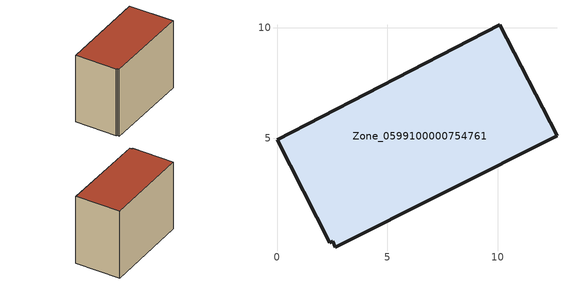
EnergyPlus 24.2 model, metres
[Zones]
Zone_0599100000754761
 floor ground (C_G): 10.1,10.14 12.69,5.12 2.65,0.06 2.53,0.34 2.38,0.27 0,4.94 z0
 wall outside (C_F): 12.69,5.12 10.1,10.14 0,4.94 2.38,0.27 2.53,0.34 2.65,0.06 12.69,5.12 z0:8.77
 roof outside (C_R): 10.1,10.14 0,4.94 2.38,0.27 2.53,0.34 2.65,0.06 12.69,5.12 z8.77
[BUILDING]
Pand.0599100000754761: North Axis=0; Terrain=City; Loads Convergence Tolerance Value=0.04; Temperature Convergence Tolerance Value=0.4; Solar Distribution=FullExterior; Maximum Number of Warmup Days=25; Minimum Number of Warmup Days=1
[Site:Location]
Rotterdam.The.Hague.AP_ZH_NLD Design_Conditions: Latitude=51.96; Longitude=4.45; Time Zone=1; Elevation=-4.5
[SITE:GROUNDTEMPERATURE:BUILDINGSURFACE]
18, 18, 18, 18, 18, 18, 18, 18, 18, 18, 18, 18
[MATERIAL] Thermal Absorptance=0.9; Solar Absorptance=0.7; Visible Absorptance=0.7
Name | Roughness | Thickness | Conductivity | Density | Specific Heat
G.TI.2006-2014 | MediumSmooth | 0.15 | 0.06 | 540 | 1210
F.TI.2006-2014 | Rough | 0.3 | 0.12 | 1920 | 840
R.TI.2006-2014 | MediumRough | 0.2 | 0.08 | 1500 | 1000
[CONSTRUCTION]
C_G: G.TI.2006-2014
C_F: F.TI.2006-2014
C_R: R.TI.2006-2014
[ZONE]
Zone_0599100000754761: Type=1; Multiplier=1; Ceiling Height=Autocalculate; Volume=Autocalculate; Floor Area=autocalculate; Part of Total Floor Area=Yes
[ZONEINFILTRATION:DESIGNFLOWRATE]
Infil_Zone_0599100000754761: Zone or ZoneList or Space or SpaceList=Zone_0599100000754761; Schedule=AlwaysOn; Design Flow Rate Calculation Method=Flow/Area; Flow Rate per Floor Area=0.0015; Constant Term Coefficient=1; Temperature Term Coefficient=0; Velocity Term Coefficient=0; Velocity Squared Term Coefficient=0
[HVACTEMPLATE:ZONE:IDEALLOADSAIRSYSTEM]
Zone_0599100000754761: Maximum Heating Supply Air Temperature=50; Minimum Cooling Supply Air Temperature=13; Maximum Heating Supply Air Humidity Ratio=0.0156; Minimum Cooling Supply Air Humidity Ratio=0.0077; Heating Limit=NoLimit; Cooling Limit=NoLimit; Dehumidification Control Type=ConstantSensibleHeatRatio; Cooling Sensible Heat Ratio=0.7; Dehumidification Setpoint=60; Humidification Control Type=None; Humidification Setpoint=30; Outdoor Air Method=None; Outdoor Air Flow Rate per Person=0.00944; Outdoor Air Flow Rate per Zone Floor Area=0; Outdoor Air Flow Rate per Zone=0; Demand Controlled Ventilation Type=None; Outdoor Air Economizer Type=NoEconomizer; Heat Recovery Type=None; Sensible Heat Recovery Effectiveness=0.7; Latent Heat Recovery Effectiveness=0.65
[ZONECONTROL:THERMOSTAT]
ThermostatControl_Zone_0599100000754761: Zone or ZoneList=Zone_0599100000754761; Control Type Schedule=DualSetpointControlType; Control 1=Thermostat_Zone_0599100000754761; Temperature Difference Between Cutout And Setpoint=0
[THERMOSTATSETPOINT:DUALSETPOINT]
Thermostat_Zone_0599100000754761: Heating Setpoint Temperature Schedule=HeatingSetpoint_Zone_0599100000754761; Cooling Setpoint Temperature Schedule=CoolingSetpoint_Zone_0599100000754761
[SCHEDULE:COMPACT]
HeatingSetpoint_Zone_0599100000754761: Through: 12/31, For: AllDays, Until: 24:00, 21
CoolingSetpoint_Zone_0599100000754761: Through: 12/31, For: AllDays, Until: 24:00, 24
DualSetpointControlType: Through: 12/31, For: AllDays, Until: 24:00, 4
AlwaysOn: Through: 12/31, For: AllDays, Until: 24:00, 1
